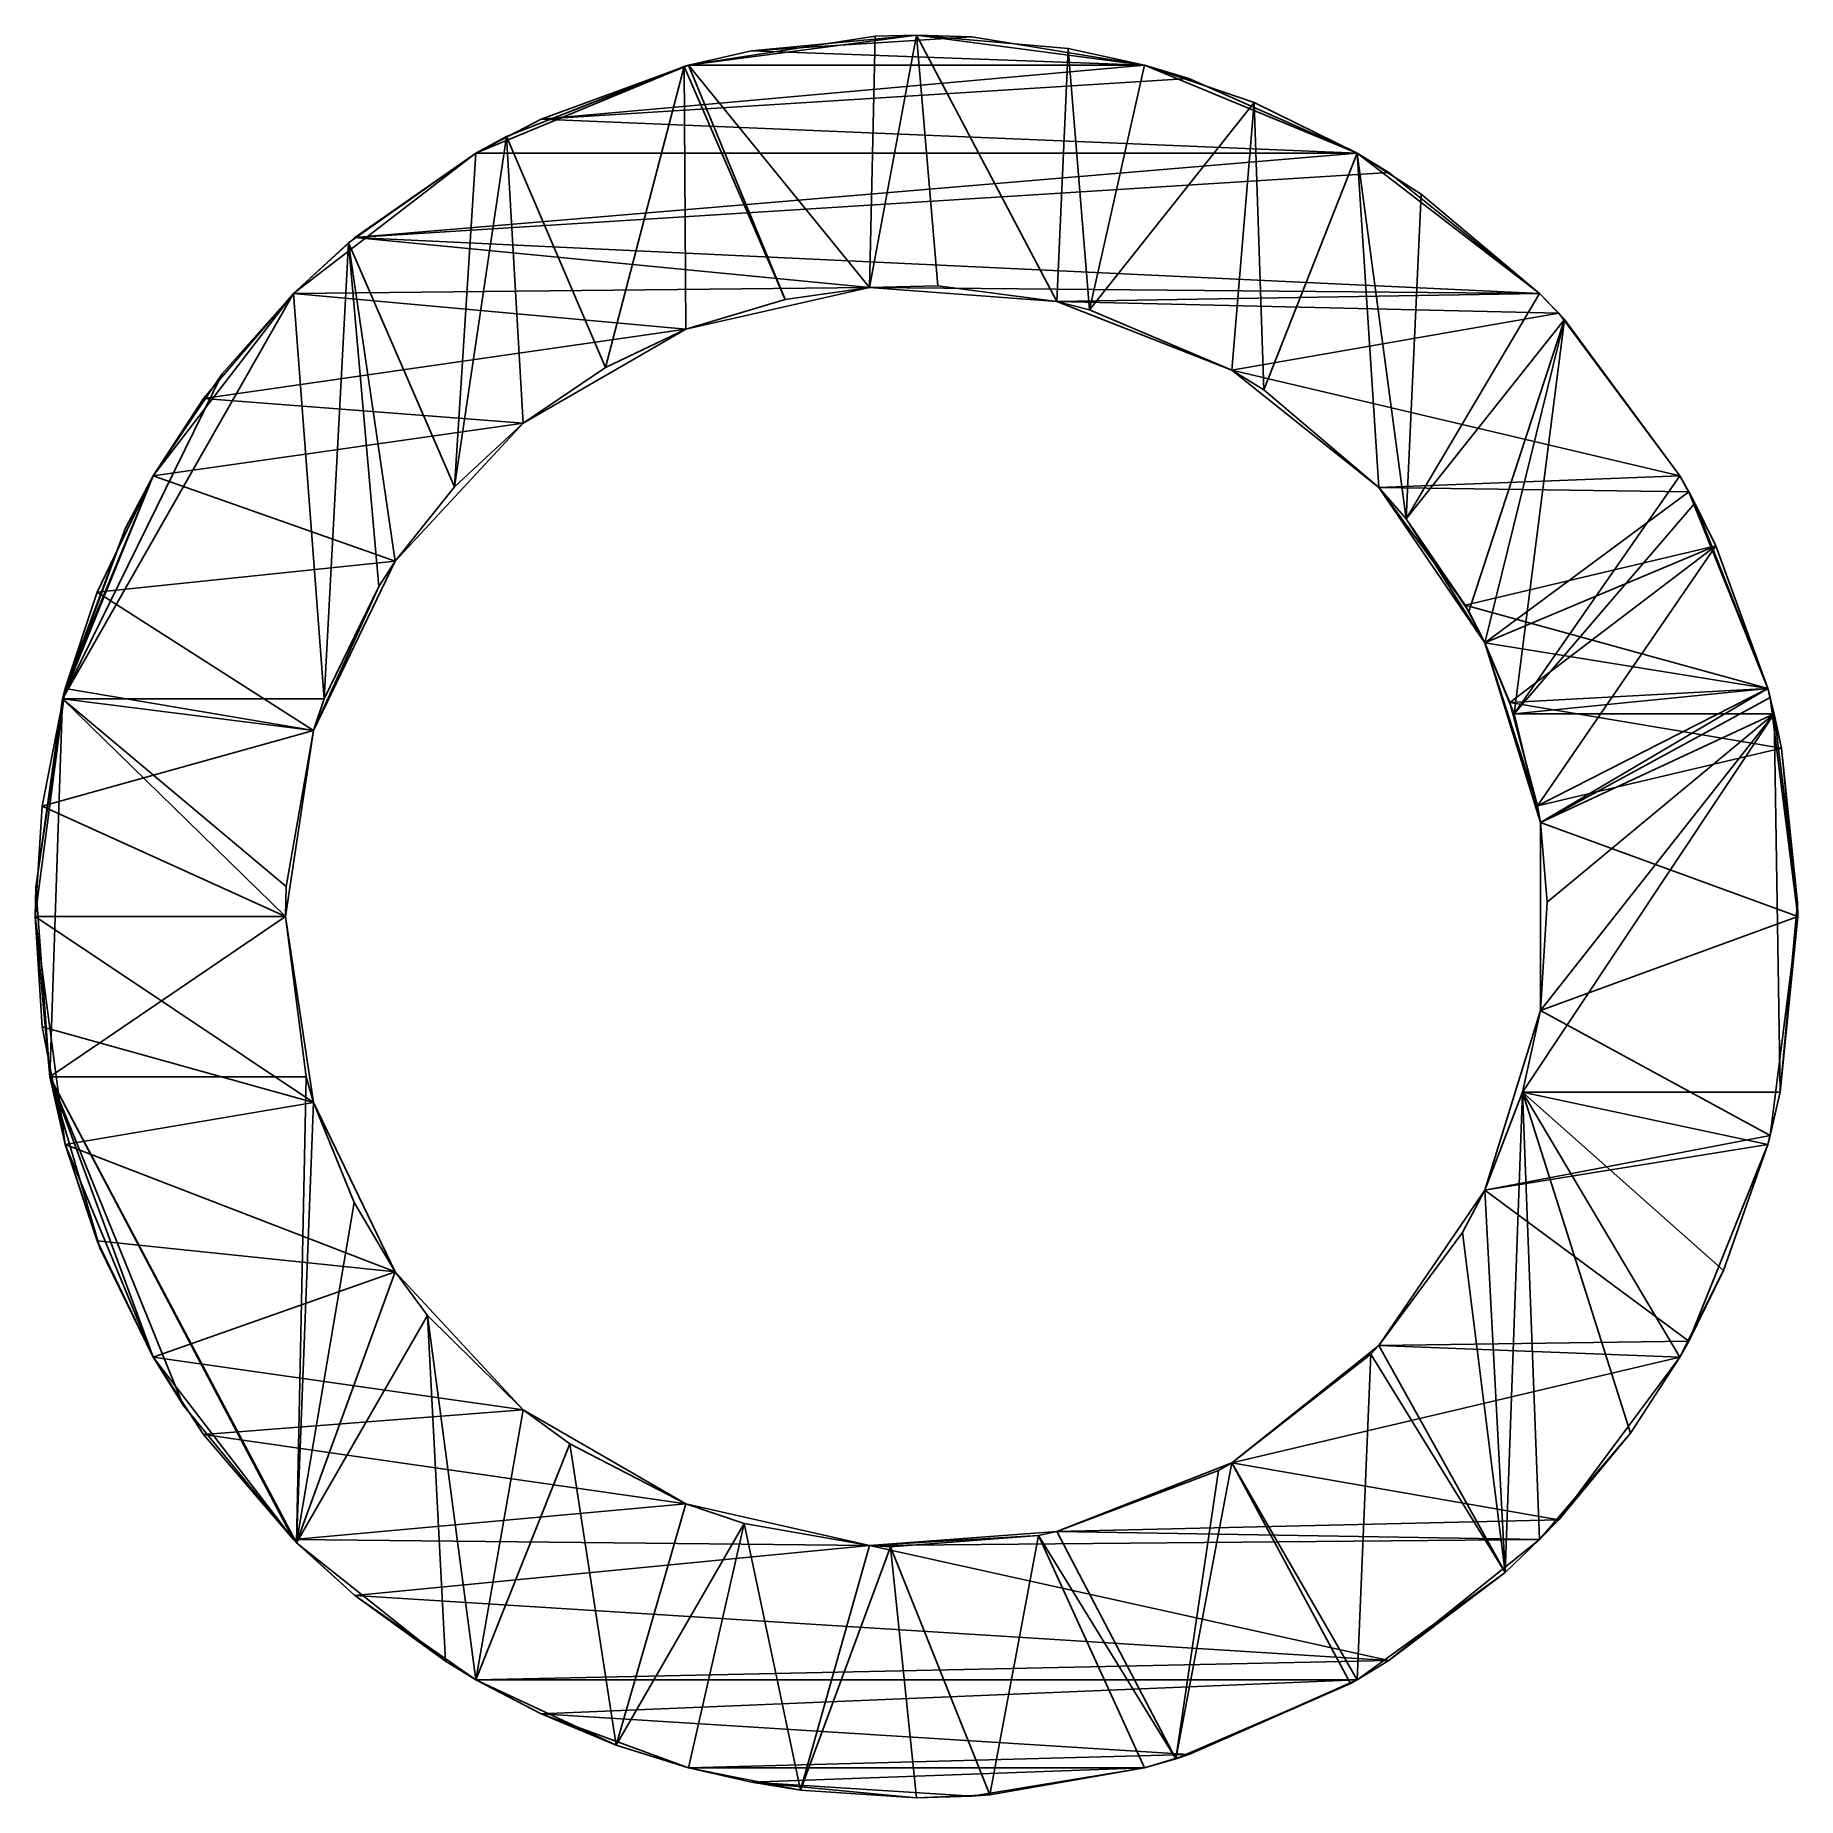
# Model space of a CAD drawing. Header units: metres. Extents: x -95 to 58, y -42 to 111.
import ezdxf

# ---------------------------------------------------------------- set-up
doc = ezdxf.new("R2010")
doc.units = ezdxf.units.M

msp = doc.modelspace()

# ---------------------------------------------------------------- linework, layer by layer
at = {"layer": '0main'}
for points in [[(-38.3543, 108.793, -80.4561), (-18.4475, 111.414, -80.4561), (-32.8598, 110.052, -80.4561)], [(-18.4475, 111.414, 70.6244), (-18.4475, 111.414, -80.4561), (-38.3543, 108.793, -80.4561)], [(-22.0562, 111.329, 70.6244), (-18.4475, 111.414, 70.6244), (-38.3543, 108.793, -80.4561)], [(-22.0562, 111.329, 70.6244), (-38.3543, 108.793, 70.6244), (-22.5626, 89.4122, 70.6244)], [(-38.3543, 108.793, 70.6244), (-22.0562, 111.329, 70.6244), (-38.3543, 108.793, -80.4561)], [(-18.4475, 111.414, -80.4561), (-13.6181, 111.262, -80.4561), (-32.8598, 110.052, -80.4561)], [(-13.6181, 111.262, -80.4561), (1.45929, 108.793, -80.4561), (-32.8598, 110.052, -80.4561)], [(-18.4475, 111.414, 70.6244), (-22.0562, 111.329, 70.6244), (-22.5626, 89.4122, 70.6244)], [(-16.5725, 89.5343, 70.6244), (-18.4475, 111.414, 70.6244), (-22.5626, 89.4122, 70.6244)], [(-6.19419, 88.1856, 70.6244), (-18.4475, 111.414, 70.6244), (-16.5725, 89.5343, 70.6244)], [(-5.2019, 110.265, 70.6244), (-18.4475, 111.414, 70.6244), (-6.19419, 88.1856, 70.6244)], [(-18.4475, 111.414, -80.4561), (1.45929, 108.793, -80.4561), (-13.6181, 111.262, -80.4561)], [(1.45929, 108.793, 70.6244), (1.45929, 108.793, -80.4561), (-18.4475, 111.414, -80.4561)], [(-5.2019, 110.265, 70.6244), (1.45929, 108.793, 70.6244), (-18.4475, 111.414, -80.4561)], [(-18.4475, 111.414, 70.6244), (-5.2019, 110.265, 70.6244), (-18.4475, 111.414, -80.4561)], [(-32.8598, 110.052, -80.4561), (1.45929, 108.793, -80.4561), (-38.3543, 108.793, -80.4561)], [(-3.35342, 87.4571, 70.6244), (-5.2019, 110.265, 70.6244), (-6.19419, 88.1856, 70.6244)], [(1.45929, 108.793, 70.6244), (-5.2019, 110.265, 70.6244), (-3.35342, 87.4571, 70.6244)], [(-56.9045, 101.11, 37.6244), (-38.3543, 108.793, -80.4561), (-51.1959, 104.094, -80.4561)], [(-54.2205, 102.589, 37.6244), (-38.3543, 108.793, -80.4561), (-56.9045, 101.11, 37.6244)], [(-38.7365, 108.69, 37.6244), (-38.3543, 108.793, -80.4561), (-54.2205, 102.589, 37.6244)], [(-38.7365, 108.69, 37.6244), (-54.2205, 102.589, 37.6244), (-45.5996, 82.4066, 37.6244)], [(1.45929, 108.793, -80.4561), (5.32021, 107.65, -80.4561), (-51.1959, 104.094, -80.4561)], [(-38.3543, 108.793, -80.4561), (1.45929, 108.793, -80.4561), (-51.1959, 104.094, -80.4561)], [(-38.5654, 85.7597, 37.6244), (-38.7365, 108.69, 37.6244), (-45.5996, 82.4066, 37.6244)], [(-29.9024, 88.3616, 70.6244), (-38.3543, 108.793, 70.6244), (-38.7365, 108.69, 70.6244)], [(-38.7365, 108.69, 70.6244), (-38.3543, 108.793, -80.4561), (-38.7365, 108.69, 37.6244)], [(-38.3543, 108.793, 70.6244), (-38.3543, 108.793, -80.4561), (-38.7365, 108.69, 70.6244)], [(-29.9024, 88.3616, 37.6244), (-38.7365, 108.69, 37.6244), (-38.5654, 85.7597, 37.6244)], [(-38.7365, 108.69, 70.6244), (-38.7365, 108.69, 37.6244), (-29.9024, 88.3616, 37.6244), (-29.9024, 88.3616, 70.6244)], [(-22.5626, 89.4122, 70.6244), (-38.3543, 108.793, 70.6244), (-29.9024, 88.3616, 70.6244)], [(11.0138, 105.548, 70.6244), (1.45929, 108.793, 70.6244), (-3.35342, 87.4571, 70.6244)], [(1.45929, 108.793, -80.4561), (20.0095, 101.11, -80.4561), (5.32021, 107.65, -80.4561)], [(20.0095, 101.11, 37.6244), (20.0095, 101.11, -80.4561), (1.45929, 108.793, -80.4561)], [(11.0138, 105.548, 37.6244), (20.0095, 101.11, 37.6244), (1.45929, 108.793, -80.4561)], [(11.0138, 105.548, 70.6244), (11.0138, 105.548, 37.6244), (1.45929, 108.793, -80.4561)], [(1.45929, 108.793, 70.6244), (11.0138, 105.548, 70.6244), (1.45929, 108.793, -80.4561)], [(5.32021, 107.65, -80.4561), (20.0095, 101.11, -80.4561), (-51.1959, 104.094, -80.4561)], [(11.0138, 105.548, 37.6244), (-3.35342, 87.4571, 37.6244), (9.08547, 82.1887, 37.6244)], [(-3.35342, 87.4571, 70.6244), (-3.35342, 87.4571, 37.6244), (11.0138, 105.548, 37.6244), (11.0138, 105.548, 70.6244)], [(11.8771, 80.4641, 37.6244), (11.0138, 105.548, 37.6244), (9.08547, 82.1887, 37.6244)], [(20.0095, 101.11, 37.6244), (11.0138, 105.548, 37.6244), (11.8771, 80.4641, 37.6244)], [(-56.9045, 101.11, 37.6244), (-51.1959, 104.094, -80.4561), (-56.9045, 101.11, -80.4561)], [(-51.1959, 104.094, -80.4561), (20.0095, 101.11, -80.4561), (-56.9045, 101.11, -80.4561)], [(-54.2205, 102.589, 37.6244), (-56.9045, 101.11, 37.6244), (-58.7729, 71.9986, 37.6244)], [(-52.7806, 77.5525, 37.6244), (-54.2205, 102.589, 37.6244), (-58.7729, 71.9986, 37.6244)], [(-45.5996, 82.4066, 37.6244), (-54.2205, 102.589, 37.6244), (-52.7806, 77.5525, 37.6244)], [(-72.8339, 88.8866, -80.4561), (-56.9045, 101.11, -80.4561), (-67.4744, 93.7635, -80.4561)], [(-56.9045, 101.11, 37.6244), (-56.9045, 101.11, -80.4561), (-72.8339, 88.8866, -80.4561)], [(-68.0297, 93.2997, 37.6244), (-56.9045, 101.11, 37.6244), (-72.8339, 88.8866, -80.4561)], [(-56.9045, 101.11, 37.6244), (-68.0297, 93.2997, 37.6244), (-58.7729, 71.9986, 37.6244)], [(20.0095, 101.11, -80.4561), (22.7651, 99.4408, -80.4561), (-67.4744, 93.7635, -80.4561)], [(-56.9045, 101.11, -80.4561), (20.0095, 101.11, -80.4561), (-67.4744, 93.7635, -80.4561)], [(21.9187, 71.9546, 37.6244), (20.0095, 101.11, 37.6244), (11.8771, 80.4641, 37.6244)], [(24.2988, 69.2135, 37.6244), (20.0095, 101.11, 37.6244), (21.9187, 71.9546, 37.6244)], [(25.5957, 97.5554, 37.6244), (20.0095, 101.11, 37.6244), (24.2988, 69.2135, 37.6244)], [(35.9389, 88.8866, 37.6244), (22.7651, 99.4408, -80.4561), (20.0095, 101.11, -80.4561)], [(25.5957, 97.5554, 37.6244), (35.9389, 88.8866, 37.6244), (20.0095, 101.11, -80.4561)], [(20.0095, 101.11, 37.6244), (25.5957, 97.5554, 37.6244), (20.0095, 101.11, -80.4561)], [(22.7651, 99.4408, -80.4561), (35.9389, 88.8866, -80.4561), (-67.4744, 93.7635, -80.4561)], [(35.9389, 88.8866, 37.6244), (35.9389, 88.8866, -80.4561), (22.7651, 99.4408, -80.4561)], [(35.9389, 88.8866, 37.6244), (25.5957, 97.5554, 37.6244), (24.2988, 69.2135, 37.6244)], [(-67.4744, 93.7635, -80.4561), (-22.5626, 89.4122, -80.4561), (-72.8339, 88.8866, -80.4561)], [(-68.0297, 93.2997, 70.6244), (-68.0297, 93.2997, 37.6244), (-72.8339, 88.8866, -80.4561)], [(-72.8339, 88.8866, 70.6244), (-68.0297, 93.2997, 70.6244), (-72.8339, 88.8866, -80.4561)], [(-68.0297, 93.2997, 70.6244), (-72.8339, 88.8866, 70.6244), (-70.1311, 53.5022, 70.6244)], [(-65.3723, 63.3156, 70.6244), (-68.0297, 93.2997, 70.6244), (-70.1311, 53.5022, 70.6244)], [(-58.7729, 71.9986, 37.6244), (-68.0297, 93.2997, 37.6244), (-68.0297, 93.2997, 70.6244), (-58.7729, 71.9986, 70.6244)], [(-63.9452, 65.52, 70.6244), (-68.0297, 93.2997, 70.6244), (-65.3723, 63.3156, 70.6244)], [(-58.7729, 71.9986, 70.6244), (-68.0297, 93.2997, 70.6244), (-63.9452, 65.52, 70.6244)], [(-67.4744, 93.7635, -80.4561), (35.9389, 88.8866, -80.4561), (-22.5626, 89.4122, -80.4561)], [(-22.5626, 89.4122, -80.4561), (-38.5654, 85.7597, -80.4561), (-72.8339, 88.8866, -80.4561)], [(-22.5626, 89.4122, 70.6244), (-29.9024, 88.3616, 37.6244), (-38.5654, 85.7597, -80.4561)], [(-22.5626, 89.4122, -80.4561), (-22.5626, 89.4122, 70.6244), (-38.5654, 85.7597, -80.4561)], [(-22.5626, 89.4122, 70.6244), (-29.9024, 88.3616, 70.6244), (-29.9024, 88.3616, 37.6244)], [(-16.5725, 89.5343, 70.6244), (-22.5626, 89.4122, 70.6244), (-22.5626, 89.4122, -80.4561)], [(-6.19419, 88.1856, 70.6244), (-16.5725, 89.5343, 70.6244), (-22.5626, 89.4122, -80.4561)], [(-6.19419, 88.1856, -80.4561), (-6.19419, 88.1856, 70.6244), (-22.5626, 89.4122, -80.4561)], [(-22.5626, 89.4122, -80.4561), (35.9389, 88.8866, -80.4561), (-6.19419, 88.1856, -80.4561)], [(-72.8339, 88.8866, 70.6244), (-79.0496, 81.8621, 70.6244), (-92.9773, 53.5022, 70.6244)], [(-70.1311, 53.5022, 70.6244), (-72.8339, 88.8866, 70.6244), (-92.9773, 53.5022, 70.6244)], [(-85.057, 72.9572, -80.4561), (-72.8339, 88.8866, -80.4561), (-80.6723, 79.7091, -80.4561)], [(-72.8339, 88.8866, 70.6244), (-72.8339, 88.8866, -80.4561), (-85.057, 72.9572, -80.4561)], [(-85.057, 72.9572, 70.6244), (-72.8339, 88.8866, 70.6244), (-85.057, 72.9572, -80.4561)], [(-79.0496, 81.8621, 70.6244), (-72.8339, 88.8866, 70.6244), (-85.057, 72.9572, 70.6244)], [(-72.8339, 88.8866, -80.4561), (-38.5654, 85.7597, -80.4561), (-80.6723, 79.7091, -80.4561)], [(-29.9024, 88.3616, 37.6244), (-38.5654, 85.7597, 37.6244), (-38.5654, 85.7597, -80.4561)], [(35.9389, 88.8866, -80.4561), (37.6204, 87.1514, -80.4561), (-6.19419, 88.1856, -80.4561)], [(-3.35342, 87.4571, 70.6244), (-6.19419, 88.1856, 70.6244), (-6.19419, 88.1856, -80.4561)], [(-3.35342, 87.4571, 37.6244), (-3.35342, 87.4571, 70.6244), (-6.19419, 88.1856, -80.4561)], [(9.08547, 82.1887, 37.6244), (-3.35342, 87.4571, 37.6244), (-6.19419, 88.1856, -80.4561)], [(9.08547, 82.1887, -80.4561), (9.08547, 82.1887, 37.6244), (-6.19419, 88.1856, -80.4561)], [(-6.19419, 88.1856, -80.4561), (37.6204, 87.1514, -80.4561), (9.08547, 82.1887, -80.4561)], [(38.1189, 86.6155, 37.6244), (35.9389, 88.8866, 37.6244), (24.2988, 69.2135, 37.6244)], [(35.9389, 88.8866, 37.6244), (38.1189, 86.6155, 37.6244), (37.6204, 87.1514, -80.4561)], [(35.9389, 88.8866, -80.4561), (35.9389, 88.8866, 37.6244), (37.6204, 87.1514, -80.4561)], [(37.6204, 87.1514, -80.4561), (48.162, 72.9572, -80.4561), (9.08547, 82.1887, -80.4561)], [(38.1189, 86.6155, 37.6244), (24.2988, 69.2135, 37.6244), (24.2988, 69.2135, 70.6244), (38.1189, 86.6155, 70.6244)], [(38.1189, 86.6155, 70.6244), (24.2988, 69.2135, 70.6244), (29.7589, 61.1161, 70.6244)], [(38.1189, 86.6155, 70.6244), (29.7589, 61.1161, 70.6244), (31.1652, 58.3924, 70.6244)], [(38.1189, 86.6155, 70.6244), (31.1652, 58.3924, 70.6244), (33.7026, 52.1814, 70.6244)], [(48.162, 72.9572, 70.6244), (38.1189, 86.6155, 70.6244), (33.7026, 52.1814, 70.6244)], [(37.6204, 87.1514, -80.4561), (38.1189, 86.6155, 37.6244), (48.162, 72.9572, -80.4561)], [(38.1189, 86.6155, 70.6244), (48.162, 72.9572, 70.6244), (48.162, 72.9572, -80.4561)], [(38.1189, 86.6155, 37.6244), (38.1189, 86.6155, 70.6244), (48.162, 72.9572, -80.4561)], [(-38.5654, 85.7597, -80.4561), (-52.7806, 77.5525, -80.4561), (-80.6723, 79.7091, -80.4561)], [(-38.5654, 85.7597, 37.6244), (-45.5996, 82.4066, 37.6244), (-52.7806, 77.5525, -80.4561)], [(-38.5654, 85.7597, -80.4561), (-38.5654, 85.7597, 37.6244), (-52.7806, 77.5525, -80.4561)], [(-79.0496, 81.8621, 70.6244), (-85.057, 72.9572, 70.6244), (-92.9773, 53.5022, 70.6244)], [(-45.5996, 82.4066, 37.6244), (-52.7806, 77.5525, 37.6244), (-52.7806, 77.5525, -80.4561)], [(11.8771, 80.4641, 37.6244), (9.08547, 82.1887, 37.6244), (9.08547, 82.1887, -80.4561)], [(21.9187, 71.9546, 37.6244), (11.8771, 80.4641, 37.6244), (9.08547, 82.1887, -80.4561)], [(21.9187, 71.9546, -80.4561), (21.9187, 71.9546, 37.6244), (9.08547, 82.1887, -80.4561)], [(9.08547, 82.1887, -80.4561), (48.162, 72.9572, -80.4561), (21.9187, 71.9546, -80.4561)], [(-80.6723, 79.7091, -80.4561), (-52.7806, 77.5525, -80.4561), (-85.057, 72.9572, -80.4561)], [(-52.7806, 77.5525, -80.4561), (-63.9452, 65.52, -80.4561), (-85.057, 72.9572, -80.4561)], [(-52.7806, 77.5525, 37.6244), (-58.7729, 71.9986, 37.6244), (-63.9452, 65.52, -80.4561)], [(-52.7806, 77.5525, -80.4561), (-52.7806, 77.5525, 37.6244), (-63.9452, 65.52, -80.4561)], [(-85.057, 72.9572, 70.6244), (-87.4854, 68.405, 70.6244), (-92.9773, 53.5022, 70.6244)], [(-92.7408, 54.407, 70.6244), (-85.057, 72.9572, -80.4561), (-89.9604, 62.8141, -80.4561)], [(-87.4854, 68.405, 70.6244), (-85.057, 72.9572, -80.4561), (-92.7408, 54.407, 70.6244)], [(-85.057, 72.9572, -80.4561), (-63.9452, 65.52, -80.4561), (-89.9604, 62.8141, -80.4561)], [(-85.057, 72.9572, 70.6244), (-85.057, 72.9572, -80.4561), (-87.4854, 68.405, 70.6244)], [(48.162, 72.9572, -80.4561), (48.9527, 71.5538, -80.4561), (21.9187, 71.9546, -80.4561)], [(49.4809, 70.5765, 70.6244), (48.162, 72.9572, 70.6244), (33.7026, 52.1814, 70.6244)], [(48.162, 72.9572, 70.6244), (49.4809, 70.5765, 70.6244), (48.9527, 71.5538, -80.4561)], [(48.162, 72.9572, -80.4561), (48.162, 72.9572, 70.6244), (48.9527, 71.5538, -80.4561)], [(-58.7729, 71.9986, 70.6244), (-63.9452, 65.52, 70.6244), (-63.9452, 65.52, -80.4561)], [(-58.7729, 71.9986, 37.6244), (-58.7729, 71.9986, 70.6244), (-63.9452, 65.52, -80.4561)], [(31.1652, 58.3924, -48.3596), (21.9187, 71.9546, -80.4561), (31.1652, 58.3924, -80.4561)], [(29.4423, 61.6816, -48.3596), (21.9187, 71.9546, -80.4561), (31.1652, 58.3924, -48.3596)], [(29.4423, 61.6816, 21.6404), (21.9187, 71.9546, -80.4561), (29.4423, 61.6816, -48.3596)], [(24.2988, 69.2135, 37.6244), (21.9187, 71.9546, -80.4561), (29.4423, 61.6816, 21.6404)], [(21.9187, 71.9546, 37.6244), (21.9187, 71.9546, -80.4561), (24.2988, 69.2135, 37.6244)], [(21.9187, 71.9546, -80.4561), (48.9527, 71.5538, -80.4561), (31.1652, 58.3924, -80.4561)], [(48.9527, 71.5538, -80.4561), (55.8457, 54.407, -80.4561), (31.1652, 58.3924, -80.4561)], [(48.9527, 71.5538, -80.4561), (49.4809, 70.5765, 70.6244), (51.3309, 66.8535, -48.3596)], [(48.9527, 71.5538, -80.4561), (51.3309, 66.8535, -48.3596), (55.8457, 54.407, -80.4561)], [(55.8457, 54.407, 70.6244), (49.4809, 70.5765, 70.6244), (33.7026, 52.1814, 70.6244)], [(49.4809, 70.5765, 70.6244), (51.3309, 66.8535, 21.6404), (51.3309, 66.8535, -48.3596)], [(49.4809, 70.5765, 70.6244), (55.8457, 54.407, 70.6244), (51.3309, 66.8535, 21.6404)], [(-87.4854, 68.405, 70.6244), (-92.7408, 54.407, 70.6244), (-92.9773, 53.5022, 70.6244)], [(24.2988, 69.2135, 70.6244), (24.2988, 69.2135, 37.6244), (29.4423, 61.6816, 21.6404)], [(24.2988, 69.2135, 70.6244), (29.4423, 61.6816, 21.6404), (31.1652, 58.3924, 21.6404)], [(31.1652, 58.3924, 70.6244), (24.2988, 69.2135, 70.6244), (31.1652, 58.3924, 21.6404)], [(29.7589, 61.1161, 70.6244), (24.2988, 69.2135, 70.6244), (31.1652, 58.3924, 70.6244)], [(51.3309, 66.8535, -48.3596), (29.4423, 61.6816, -48.3596), (31.1652, 58.3924, -48.3596)], [(29.4423, 61.6816, -48.3596), (51.3309, 66.8535, -48.3596), (51.3309, 66.8535, 21.6404), (29.4423, 61.6816, 21.6404)], [(51.3309, 66.8535, 21.6404), (55.8457, 54.407, 21.6404), (29.4423, 61.6816, 21.6404)], [(51.3309, 66.8535, -48.3596), (31.1652, 58.3924, -48.3596), (33.3512, 53.1859, -48.3596)], [(51.3309, 66.8535, -48.3596), (33.3512, 53.1859, -48.3596), (35.7661, 44.1513, -48.3596)], [(55.8457, 54.407, -48.3596), (51.3309, 66.8535, -48.3596), (35.7661, 44.1513, -48.3596)], [(51.3309, 66.8535, -48.3596), (55.8457, 54.407, -48.3596), (55.8457, 54.407, -80.4561)], [(51.3309, 66.8535, 21.6404), (55.8457, 54.407, 70.6244), (55.8457, 54.407, 21.6404)], [(-63.9452, 65.52, -80.4561), (-71.0671, 50.7312, -80.4561), (-89.9604, 62.8141, -80.4561)], [(-63.9452, 65.52, 70.6244), (-65.3723, 63.3156, 70.6244), (-71.0671, 50.7312, -80.4561)], [(-63.9452, 65.52, -80.4561), (-63.9452, 65.52, 70.6244), (-71.0671, 50.7312, -80.4561)], [(-65.3723, 63.3156, 70.6244), (-70.1311, 53.5022, 37.6244), (-71.0671, 50.7312, -80.4561)], [(-65.3723, 63.3156, 70.6244), (-70.1311, 53.5022, 70.6244), (-70.1311, 53.5022, 37.6244)], [(-92.7408, 54.407, 70.6244), (-89.9604, 62.8141, -80.4561), (-92.7408, 54.407, -80.4561)], [(-89.9604, 62.8141, -80.4561), (-71.0671, 50.7312, -80.4561), (-92.7408, 54.407, -80.4561)], [(29.4423, 61.6816, 21.6404), (55.8457, 54.407, 21.6404), (31.1652, 58.3924, 21.6404)], [(31.1652, 58.3924, -48.3596), (31.1652, 58.3924, -80.4561), (36.0034, 42.7073, -80.4561)], [(35.7661, 44.1513, -48.3596), (31.1652, 58.3924, -48.3596), (36.0034, 42.7073, -80.4561)], [(33.3512, 53.1859, -48.3596), (31.1652, 58.3924, -48.3596), (35.7661, 44.1513, -48.3596)], [(31.1652, 58.3924, 21.6404), (33.3512, 53.1859, 21.6404), (35.7661, 44.1513, 21.6404)], [(36.0034, 42.7073, 37.6244), (31.1652, 58.3924, 21.6404), (35.7661, 44.1513, 21.6404)], [(33.7026, 52.1814, 37.6244), (31.1652, 58.3924, 21.6404), (36.0034, 42.7073, 37.6244)], [(33.7026, 52.1814, 70.6244), (31.1652, 58.3924, 21.6404), (33.7026, 52.1814, 37.6244)], [(31.1652, 58.3924, 70.6244), (31.1652, 58.3924, 21.6404), (33.7026, 52.1814, 70.6244)], [(31.1652, 58.3924, -80.4561), (55.8457, 54.407, -80.4561), (36.0034, 42.7073, -80.4561)], [(31.1652, 58.3924, 21.6404), (55.8457, 54.407, 21.6404), (33.3512, 53.1859, 21.6404)], [(-95.3615, 34.5002, -80.4561), (-92.7408, 54.407, -80.4561), (-94.7551, 44.1401, -80.4561)], [(-95.3189, 37.0619, 37.6244), (-92.7408, 54.407, -80.4561), (-95.3615, 34.5002, -80.4561)], [(-92.9773, 53.5022, 37.6244), (-92.7408, 54.407, -80.4561), (-95.3189, 37.0619, 37.6244)], [(-92.7408, 54.407, -80.4561), (-71.0671, 50.7312, -80.4561), (-94.7551, 44.1401, -80.4561)], [(-92.7408, 54.407, 70.6244), (-92.7408, 54.407, -80.4561), (-92.9773, 53.5022, 37.6244)], [(-92.9773, 53.5022, 70.6244), (-92.7408, 54.407, 70.6244), (-92.9773, 53.5022, 37.6244)], [(55.8457, 54.407, 21.6404), (57.0524, 49.1809, 21.6404), (33.3512, 53.1859, 21.6404)], [(56.4066, 52.1814, 70.6244), (55.8457, 54.407, 70.6244), (33.7026, 52.1814, 70.6244)], [(57.0524, 49.1809, -48.3596), (55.8457, 54.407, -48.3596), (35.7661, 44.1513, -48.3596)], [(55.8457, 54.407, -80.4561), (56.0501, 53.6279, -80.4561), (36.0034, 42.7073, -80.4561)], [(55.8457, 54.407, -48.3596), (57.0524, 49.1809, -48.3596), (56.0501, 53.6279, -80.4561)], [(55.8457, 54.407, -80.4561), (55.8457, 54.407, -48.3596), (56.0501, 53.6279, -80.4561)], [(55.8457, 54.407, 70.6244), (56.4066, 52.1814, 70.6244), (56.4066, 52.1814, 37.6244)], [(55.8457, 54.407, 21.6404), (55.8457, 54.407, 70.6244), (56.4066, 52.1814, 37.6244)], [(55.8457, 54.407, 21.6404), (56.4066, 52.1814, 37.6244), (57.0524, 49.1809, 21.6404)], [(-92.9773, 53.5022, 37.6244), (-95.3189, 37.0619, 37.6244), (-94.077, 20.5022, 37.6244)], [(-73.5135, 34.5002, 37.6244), (-92.9773, 53.5022, 37.6244), (-94.077, 20.5022, 37.6244)], [(-70.1311, 53.5022, 37.6244), (-70.1311, 53.5022, 70.6244), (-92.9773, 53.5022, 70.6244), (-92.9773, 53.5022, 37.6244)], [(-73.451, 37.123, 37.6244), (-92.9773, 53.5022, 37.6244), (-73.5135, 34.5002, 37.6244)], [(-71.0671, 50.7312, 37.6244), (-92.9773, 53.5022, 37.6244), (-73.451, 37.123, 37.6244)], [(-70.1311, 53.5022, 37.6244), (-92.9773, 53.5022, 37.6244), (-71.0671, 50.7312, 37.6244)], [(-70.1311, 53.5022, 37.6244), (-71.0671, 50.7312, 37.6244), (-71.0671, 50.7312, -80.4561)], [(33.3512, 53.1859, 21.6404), (57.0524, 49.1809, 21.6404), (35.7661, 44.1513, 21.6404)], [(56.0501, 53.6279, -80.4561), (58.4665, 34.5002, -80.4561), (36.0034, 42.7073, -80.4561)], [(56.0501, 53.6279, -80.4561), (57.0524, 49.1809, -48.3596), (58.4665, 34.5002, -80.4561)], [(56.4066, 52.1814, 37.6244), (33.7026, 52.1814, 37.6244), (36.0034, 42.7073, 37.6244)], [(33.7026, 52.1814, 37.6244), (56.4066, 52.1814, 37.6244), (56.4066, 52.1814, 70.6244), (33.7026, 52.1814, 70.6244)], [(56.4066, 52.1814, 37.6244), (36.0034, 26.293, 37.6244), (34.4448, 19.1814, 37.6244)], [(56.9256, 19.1814, 37.6244), (56.4066, 52.1814, 37.6244), (34.4448, 19.1814, 37.6244)], [(56.4066, 52.1814, 37.6244), (36.6046, 35.7384, 37.6244), (36.0034, 26.293, 37.6244)], [(56.4066, 52.1814, 37.6244), (36.0034, 42.7073, 37.6244), (36.6046, 35.7384, 37.6244)], [(56.4066, 52.1814, 37.6244), (58.457, 35.7096, 37.6244), (57.0524, 49.1809, 21.6404)], [(58.457, 35.7096, 37.6244), (56.4066, 52.1814, 37.6244), (56.9256, 19.1814, 37.6244)], [(-71.0671, 50.7312, -80.4561), (-73.5135, 34.5002, -80.4561), (-94.7551, 44.1401, -80.4561)], [(-71.0671, 50.7312, 37.6244), (-73.451, 37.123, 37.6244), (-73.5135, 34.5002, -80.4561)], [(-71.0671, 50.7312, -80.4561), (-71.0671, 50.7312, 37.6244), (-73.5135, 34.5002, -80.4561)], [(57.0524, 49.1809, 21.6404), (57.0524, 49.1809, -48.3596), (35.7661, 44.1513, -48.3596), (35.7661, 44.1513, 21.6404)], [(57.0524, 49.1809, -48.3596), (58.457, 35.7096, 37.6244), (58.4665, 34.5002, -80.4561)], [(57.0524, 49.1809, 21.6404), (58.457, 35.7096, 37.6244), (57.0524, 49.1809, -48.3596)], [(-94.7551, 44.1401, -80.4561), (-73.5135, 34.5002, -80.4561), (-95.3615, 34.5002, -80.4561)], [(35.7661, 44.1513, 21.6404), (35.7661, 44.1513, -48.3596), (36.0034, 42.7073, -80.4561)], [(36.0034, 42.7073, 37.6244), (35.7661, 44.1513, 21.6404), (36.0034, 42.7073, -80.4561)], [(36.0034, 42.7073, 37.6244), (36.0034, 42.7073, -80.4561), (36.0034, 26.293, -80.4561)], [(36.6046, 35.7384, 37.6244), (36.0034, 42.7073, 37.6244), (36.0034, 26.293, -80.4561)], [(36.0034, 42.7073, -80.4561), (58.4665, 34.5002, -80.4561), (36.0034, 26.293, -80.4561)], [(-95.3615, 34.5002, 37.6244), (-95.3189, 37.0619, 37.6244), (-95.3615, 34.5002, -80.4561)], [(-94.077, 20.5022, 37.6244), (-95.3189, 37.0619, 37.6244), (-95.3615, 34.5002, 37.6244)], [(-73.451, 37.123, 37.6244), (-73.5135, 34.5002, 37.6244), (-73.5135, 34.5002, -80.4561)], [(36.0034, 26.293, 37.6244), (36.6046, 35.7384, 37.6244), (36.0034, 26.293, -80.4561)], [(58.4665, 34.5002, 37.6244), (58.457, 35.7096, 37.6244), (56.9256, 19.1814, 37.6244)], [(58.457, 35.7096, 37.6244), (58.4665, 34.5002, 37.6244), (58.4665, 34.5002, -80.4561)], [(-92.7408, 14.5934, -80.4561), (-95.3615, 34.5002, -80.4561), (-94.7551, 24.8603, -80.4561)], [(-95.3615, 34.5002, 37.6244), (-95.3615, 34.5002, -80.4561), (-92.7408, 14.5934, -80.4561)], [(-94.077, 20.5022, 37.6244), (-95.3615, 34.5002, 37.6244), (-92.7408, 14.5934, -80.4561)], [(-95.3615, 34.5002, -80.4561), (-71.0671, 18.2692, -80.4561), (-94.7551, 24.8603, -80.4561)], [(-73.5135, 34.5002, -80.4561), (-71.0671, 18.2692, -80.4561), (-95.3615, 34.5002, -80.4561)], [(-71.7046, 20.5022, 37.6244), (-73.5135, 34.5002, 37.6244), (-94.077, 20.5022, 37.6244)], [(-73.5135, 34.5002, 37.6244), (-71.7046, 20.5022, 37.6244), (-71.0671, 18.2692, -80.4561)], [(-73.5135, 34.5002, -80.4561), (-73.5135, 34.5002, 37.6244), (-71.0671, 18.2692, -80.4561)], [(58.4665, 34.5002, -80.4561), (56.0501, 15.3724, -80.4561), (36.0034, 26.293, -80.4561)], [(56.9256, 19.1814, 37.6244), (56.0501, 15.3724, -80.4561), (58.4665, 34.5002, -80.4561), (58.4665, 34.5002, 37.6244)], [(36.0034, 26.293, 37.6244), (36.0034, 26.293, -80.4561), (31.1652, 10.6079, -80.4561)], [(34.4448, 19.1814, 37.6244), (36.0034, 26.293, 37.6244), (31.1652, 10.6079, -80.4561)], [(36.0034, 26.293, -80.4561), (56.0501, 15.3724, -80.4561), (31.1652, 10.6079, -80.4561)], [(-94.7551, 24.8603, -80.4561), (-71.0671, 18.2692, -80.4561), (-92.7408, 14.5934, -80.4561)], [(-94.077, 20.5022, 70.6244), (-94.077, 20.5022, 37.6244), (-92.7408, 14.5934, -80.4561)], [(-92.7408, 14.5934, 70.6244), (-94.077, 20.5022, 70.6244), (-92.7408, 14.5934, -80.4561)], [(-89.7174, 5.58011, 70.6244), (-94.077, 20.5022, 70.6244), (-92.7408, 14.5934, 70.6244)], [(-85.057, -3.95683, 70.6244), (-94.077, 20.5022, 70.6244), (-89.7174, 5.58011, 70.6244)], [(-82.4462, -8.1605, 70.6244), (-94.077, 20.5022, 70.6244), (-85.057, -3.95683, 70.6244)], [(-72.8339, -19.8862, 70.6244), (-94.077, 20.5022, 70.6244), (-82.4462, -8.1605, 70.6244)], [(-72.5605, -20.1583, 70.6244), (-94.077, 20.5022, 70.6244), (-72.8339, -19.8862, 70.6244)], [(-71.7046, 20.5022, 70.6244), (-94.077, 20.5022, 70.6244), (-72.5605, -20.1583, 70.6244)], [(-94.077, 20.5022, 37.6244), (-94.077, 20.5022, 70.6244), (-71.7046, 20.5022, 70.6244), (-71.7046, 20.5022, 37.6244)], [(-71.0671, 18.2692, 70.6244), (-71.7046, 20.5022, 70.6244), (-72.5605, -20.1583, 70.6244)], [(-71.7046, 20.5022, 37.6244), (-71.0671, 18.2692, 70.6244), (-71.0671, 18.2692, -80.4561)], [(-71.7046, 20.5022, 70.6244), (-71.0671, 18.2692, 70.6244), (-71.7046, 20.5022, 37.6244)], [(34.4448, 19.1814, 70.6244), (34.4448, 19.1814, 37.6244), (31.1652, 10.6079, -80.4561)], [(31.1652, 10.6079, 70.6244), (34.4448, 19.1814, 70.6244), (31.1652, 10.6079, -80.4561)], [(34.4448, 19.1814, 70.6244), (31.1652, 10.6079, 70.6244), (32.9249, -22.7417, 70.6244)], [(35.9389, -19.8862, 70.6244), (34.4448, 19.1814, 70.6244), (32.9249, -22.7417, 70.6244)], [(43.8627, -10.5909, 70.6244), (34.4448, 19.1814, 70.6244), (35.9389, -19.8862, 70.6244)], [(48.162, -3.95683, 70.6244), (34.4448, 19.1814, 70.6244), (43.8627, -10.5909, 70.6244)], [(51.9852, 3.59718, 70.6244), (34.4448, 19.1814, 70.6244), (48.162, -3.95683, 70.6244)], [(55.8457, 14.5934, 70.6244), (34.4448, 19.1814, 70.6244), (51.9852, 3.59718, 70.6244)], [(56.9256, 19.1814, 70.6244), (34.4448, 19.1814, 70.6244), (55.8457, 14.5934, 70.6244)], [(56.9256, 19.1814, 70.6244), (56.9256, 19.1814, 37.6244), (34.4448, 19.1814, 37.6244), (34.4448, 19.1814, 70.6244)], [(56.9256, 19.1814, 37.6244), (55.8457, 14.5934, 70.6244), (56.0501, 15.3724, -80.4561)], [(56.9256, 19.1814, 70.6244), (55.8457, 14.5934, 70.6244), (56.9256, 19.1814, 37.6244)], [(-71.0671, 18.2692, -80.4561), (-63.9452, 3.4804, -80.4561), (-92.7408, 14.5934, -80.4561)], [(-67.5251, 9.52699, 70.6244), (-71.0671, 18.2692, 70.6244), (-72.5605, -20.1583, 70.6244)], [(-71.0671, 18.2692, 70.6244), (-67.5251, 9.52699, 70.6244), (-63.9452, 3.4804, -80.4561)], [(-71.0671, 18.2692, -80.4561), (-71.0671, 18.2692, 70.6244), (-63.9452, 3.4804, -80.4561)], [(-85.057, -3.95683, -80.4561), (-92.7408, 14.5934, -80.4561), (-89.9604, 6.18625, -80.4561)], [(-92.7408, 14.5934, 70.6244), (-92.7408, 14.5934, -80.4561), (-85.057, -3.95683, -80.4561)], [(-85.057, -3.95683, 70.6244), (-92.7408, 14.5934, 70.6244), (-85.057, -3.95683, -80.4561)], [(-89.7174, 5.58011, 70.6244), (-92.7408, 14.5934, 70.6244), (-85.057, -3.95683, 70.6244)], [(-92.7408, 14.5934, -80.4561), (-63.9452, 3.4804, -80.4561), (-89.9604, 6.18625, -80.4561)], [(56.0501, 15.3724, -80.4561), (55.8457, 14.5934, -80.4561), (31.1652, 10.6079, -80.4561)], [(55.8457, 14.5934, -80.4561), (48.9527, -2.55342, -80.4561), (31.1652, 10.6079, -80.4561)], [(55.8457, 14.5934, 70.6244), (51.9852, 3.59718, 70.6244), (48.9527, -2.55342, -80.4561)], [(55.8457, 14.5934, -80.4561), (55.8457, 14.5934, 70.6244), (48.9527, -2.55342, -80.4561)], [(56.0501, 15.3724, -80.4561), (55.8457, 14.5934, 70.6244), (55.8457, 14.5934, -80.4561)], [(-63.9452, 3.4804, 70.6244), (-67.5251, 9.52699, 70.6244), (-72.5605, -20.1583, 70.6244)], [(-67.5251, 9.52699, 70.6244), (-63.9452, 3.4804, 70.6244), (-63.9452, 3.4804, -80.4561)], [(21.9187, -2.95421, 70.6244), (31.1652, 10.6079, -80.4561), (21.9187, -2.95421, -80.4561)], [(29.2183, 6.92792, 70.6244), (31.1652, 10.6079, -80.4561), (21.9187, -2.95421, 70.6244)], [(31.1652, 10.6079, -80.4561), (48.9527, -2.55342, -80.4561), (21.9187, -2.95421, -80.4561)], [(31.1652, 10.6079, 70.6244), (31.1652, 10.6079, -80.4561), (29.2183, 6.92792, 70.6244)], [(32.9249, -22.7417, 70.6244), (31.1652, 10.6079, 70.6244), (29.2183, 6.92792, 70.6244)], [(-89.9604, 6.18625, -80.4561), (-63.9452, 3.4804, -80.4561), (-85.057, -3.95683, -80.4561)], [(32.9249, -22.7417, 70.6244), (29.2183, 6.92792, 70.6244), (21.9187, -2.95421, 70.6244)], [(-63.9452, 3.4804, -80.4561), (-52.7806, -8.55215, -80.4561), (-85.057, -3.95683, -80.4561)], [(-61.1132, -0.31228, 70.6244), (-63.9452, 3.4804, 70.6244), (-72.5605, -20.1583, 70.6244)], [(-63.9452, 3.4804, 70.6244), (-61.1132, -0.31228, 37.6244), (-52.7806, -8.55215, -80.4561)], [(-63.9452, 3.4804, 70.6244), (-61.1132, -0.31228, 70.6244), (-61.1132, -0.31228, 37.6244)], [(-63.9452, 3.4804, -80.4561), (-63.9452, 3.4804, 70.6244), (-52.7806, -8.55215, -80.4561)], [(51.9852, 3.59718, 70.6244), (48.162, -3.95683, 70.6244), (48.9527, -2.55342, -80.4561)], [(-61.1132, -0.31228, 37.6244), (-61.1132, -0.31228, 70.6244), (-72.5605, -20.1583, 70.6244), (-72.5605, -20.1583, 37.6244)], [(-59.5631, -30.5019, 37.6244), (-61.1132, -0.31228, 37.6244), (-72.5605, -20.1583, 37.6244)], [(-61.1132, -0.31228, 37.6244), (-52.7806, -8.55215, 37.6244), (-52.7806, -8.55215, -80.4561)], [(-56.9045, -32.1093, 37.6244), (-61.1132, -0.31228, 37.6244), (-59.5631, -30.5019, 37.6244)], [(-52.7806, -8.55215, 37.6244), (-61.1132, -0.31228, 37.6244), (-56.9045, -32.1093, 37.6244)], [(9.08547, -13.1884, 37.6244), (21.9187, -2.95421, -80.4561), (9.08547, -13.1884, -80.4561)], [(21.2022, -3.71193, 37.6244), (21.9187, -2.95421, -80.4561), (9.08547, -13.1884, 37.6244)], [(21.9187, -2.95421, -80.4561), (48.162, -3.95683, -80.4561), (9.08547, -13.1884, -80.4561)], [(21.9187, -2.95421, 70.6244), (21.9187, -2.95421, -80.4561), (21.2022, -3.71193, 37.6244)], [(21.2022, -3.71193, 70.6244), (21.9187, -2.95421, 70.6244), (21.2022, -3.71193, 37.6244)], [(32.9249, -22.7417, 70.6244), (21.9187, -2.95421, 70.6244), (21.2022, -3.71193, 70.6244)], [(48.9527, -2.55342, -80.4561), (48.162, -3.95683, -80.4561), (21.9187, -2.95421, -80.4561)], [(48.9527, -2.55342, -80.4561), (48.162, -3.95683, 70.6244), (48.162, -3.95683, -80.4561)], [(-72.8339, -19.8862, -80.4561), (-85.057, -3.95683, -80.4561), (-80.6723, -10.7087, -80.4561)], [(-85.057, -3.95683, 70.6244), (-85.057, -3.95683, -80.4561), (-72.8339, -19.8862, -80.4561)], [(-82.4462, -8.1605, 70.6244), (-85.057, -3.95683, 70.6244), (-72.8339, -19.8862, -80.4561)], [(-85.057, -3.95683, -80.4561), (-52.7806, -8.55215, -80.4561), (-80.6723, -10.7087, -80.4561)], [(21.2022, -3.71193, 37.6244), (9.08547, -13.1884, 37.6244), (20.0095, -32.1093, 37.6244)], [(48.162, -3.95683, -80.4561), (37.6204, -18.1511, -80.4561), (9.08547, -13.1884, -80.4561)], [(32.9249, -22.7417, 37.6244), (21.2022, -3.71193, 37.6244), (20.0095, -32.1093, 37.6244)], [(32.9249, -22.7417, 70.6244), (21.2022, -3.71193, 70.6244), (21.2022, -3.71193, 37.6244), (32.9249, -22.7417, 37.6244)], [(48.162, -3.95683, 70.6244), (43.8627, -10.5909, 70.6244), (37.6204, -18.1511, -80.4561)], [(48.162, -3.95683, -80.4561), (48.162, -3.95683, 70.6244), (37.6204, -18.1511, -80.4561)], [(-72.8339, -19.8862, 70.6244), (-82.4462, -8.1605, 70.6244), (-72.8339, -19.8862, -80.4561)], [(-52.7806, -8.55215, -80.4561), (-38.5654, -16.7593, -80.4561), (-80.6723, -10.7087, -80.4561)], [(-48.6969, -11.5133, 37.6244), (-52.7806, -8.55215, 37.6244), (-56.9045, -32.1093, 37.6244)], [(-52.7806, -8.55215, 37.6244), (-38.5654, -16.7593, -80.4561), (-52.7806, -8.55215, -80.4561)], [(-48.6969, -11.5133, 37.6244), (-38.5654, -16.7593, -80.4561), (-52.7806, -8.55215, 37.6244)], [(-80.6723, -10.7087, -80.4561), (-38.5654, -16.7593, -80.4561), (-72.8339, -19.8862, -80.4561)], [(43.8627, -10.5909, 70.6244), (35.9389, -19.8862, 70.6244), (37.6204, -18.1511, -80.4561)], [(-44.6481, -37.8137, 37.6244), (-48.6969, -11.5133, 37.6244), (-56.9045, -32.1093, 37.6244)], [(-38.5654, -16.7593, 37.6244), (-38.5654, -16.7593, -80.4561), (-48.6969, -11.5133, 37.6244)], [(-38.5654, -16.7593, 37.6244), (-48.6969, -11.5133, 37.6244), (-44.6481, -37.8137, 37.6244)], [(-6.19419, -19.1852, 37.6244), (9.08547, -13.1884, -80.4561), (-6.19419, -19.1852, -80.4561)], [(7.9091, -13.8485, 37.6244), (9.08547, -13.1884, -80.4561), (-6.19419, -19.1852, 37.6244)], [(9.08547, -13.1884, -80.4561), (37.6204, -18.1511, -80.4561), (-6.19419, -19.1852, -80.4561)], [(9.08547, -13.1884, 37.6244), (7.9091, -13.8485, 37.6244), (4.18645, -39.0081, 37.6244)], [(19.439, -32.4354, 37.6244), (9.08547, -13.1884, 37.6244), (4.18645, -39.0081, 37.6244)], [(9.08547, -13.1884, 37.6244), (9.08547, -13.1884, -80.4561), (7.9091, -13.8485, 37.6244)], [(20.0095, -32.1093, 37.6244), (9.08547, -13.1884, 37.6244), (19.439, -32.4354, 37.6244)], [(7.9091, -13.8485, 37.6244), (-6.19419, -19.1852, 37.6244), (4.18645, -39.0081, 37.6244)], [(-38.5654, -16.7593, -80.4561), (-22.5626, -20.4118, -80.4561), (-72.8339, -19.8862, -80.4561)], [(-33.4911, -18.4711, 37.6244), (-38.5654, -16.7593, 37.6244), (-44.6481, -37.8137, 37.6244)], [(-38.5654, -16.7593, 37.6244), (-22.5626, -20.4118, -80.4561), (-38.5654, -16.7593, -80.4561)], [(-33.4911, -18.4711, 37.6244), (-22.5626, -20.4118, -80.4561), (-38.5654, -16.7593, 37.6244)], [(37.6204, -18.1511, -80.4561), (35.9389, -19.8862, -80.4561), (-6.19419, -19.1852, -80.4561)], [(37.6204, -18.1511, -80.4561), (35.9389, -19.8862, 70.6244), (35.9389, -19.8862, -80.4561)], [(-72.5605, -20.1583, 37.6244), (-72.8339, -19.8862, 70.6244), (-72.8339, -19.8862, -80.4561)], [(-72.5605, -20.1583, 70.6244), (-72.8339, -19.8862, 70.6244), (-72.5605, -20.1583, 37.6244)], [(-67.4744, -24.7631, -80.4561), (-72.5605, -20.1583, 37.6244), (-72.8339, -19.8862, -80.4561)], [(-72.8339, -19.8862, -80.4561), (-22.5626, -20.4118, -80.4561), (-67.4744, -24.7631, -80.4561)], [(-44.6481, -37.8137, 70.6244), (-33.4911, -18.4711, 70.6244), (-33.4911, -18.4711, 37.6244), (-44.6481, -37.8137, 37.6244)], [(-33.4911, -18.4711, 70.6244), (-44.6481, -37.8137, 70.6244), (-38.3543, -39.7931, 70.6244)], [(-28.5837, -41.743, 70.6244), (-33.4911, -18.4711, 70.6244), (-38.3543, -39.7931, 70.6244)], [(-22.5626, -20.4118, 70.6244), (-22.5626, -20.4118, -80.4561), (-33.4911, -18.4711, 37.6244)], [(-33.4911, -18.4711, 70.6244), (-22.5626, -20.4118, 70.6244), (-33.4911, -18.4711, 37.6244)], [(-22.5626, -20.4118, 70.6244), (-33.4911, -18.4711, 70.6244), (-28.5837, -41.743, 70.6244)], [(-6.19419, -19.1852, 37.6244), (-6.19419, -19.1852, -80.4561), (-22.5626, -20.4118, -80.4561)], [(-7.81301, -19.5292, 37.6244), (-6.19419, -19.1852, 37.6244), (-22.5626, -20.4118, -80.4561)], [(-6.19419, -19.1852, -80.4561), (35.9389, -19.8862, -80.4561), (-22.5626, -20.4118, -80.4561)], [(-22.5626, -20.4118, 70.6244), (-7.81301, -19.5292, 37.6244), (-22.5626, -20.4118, -80.4561)], [(-20.7147, -20.5191, 70.6244), (-7.81301, -19.5292, 37.6244), (-22.5626, -20.4118, 70.6244)], [(35.9389, -19.8862, -80.4561), (22.7651, -30.4405, -80.4561), (-22.5626, -20.4118, -80.4561)], [(-7.81301, -19.5292, 70.6244), (-7.81301, -19.5292, 37.6244), (-20.7147, -20.5191, 70.6244)], [(-7.81301, -19.5292, 70.6244), (-20.7147, -20.5191, 70.6244), (-12.0508, -42.1474, 70.6244)], [(1.45929, -39.7931, 70.6244), (-7.81301, -19.5292, 70.6244), (-12.0508, -42.1474, 70.6244)], [(4.18645, -39.0081, 37.6244), (-6.19419, -19.1852, 37.6244), (-7.81301, -19.5292, 37.6244)], [(4.18645, -39.0081, 70.6244), (-7.81301, -19.5292, 70.6244), (1.45929, -39.7931, 70.6244)], [(-7.81301, -19.5292, 37.6244), (-7.81301, -19.5292, 70.6244), (4.18645, -39.0081, 70.6244), (4.18645, -39.0081, 37.6244)], [(35.9389, -19.8862, 70.6244), (32.9249, -22.7417, 37.6244), (22.7651, -30.4405, -80.4561)], [(35.9389, -19.8862, -80.4561), (35.9389, -19.8862, 70.6244), (22.7651, -30.4405, -80.4561)], [(35.9389, -19.8862, 70.6244), (32.9249, -22.7417, 70.6244), (32.9249, -22.7417, 37.6244)], [(-59.5631, -30.5019, 37.6244), (-72.5605, -20.1583, 37.6244), (-67.4744, -24.7631, -80.4561)], [(-22.5626, -20.4118, -80.4561), (22.7651, -30.4405, -80.4561), (-67.4744, -24.7631, -80.4561)], [(-20.7147, -20.5191, 70.6244), (-22.5626, -20.4118, 70.6244), (-28.5837, -41.743, 70.6244)], [(-18.4475, -42.4138, 70.6244), (-20.7147, -20.5191, 70.6244), (-28.5837, -41.743, 70.6244)], [(-12.0508, -42.1474, 70.6244), (-20.7147, -20.5191, 70.6244), (-18.4475, -42.4138, 70.6244)], [(32.9249, -22.7417, 37.6244), (20.0095, -32.1093, 37.6244), (22.7651, -30.4405, -80.4561)], [(-56.9045, -32.1093, 37.6244), (-59.5631, -30.5019, 37.6244), (-67.4744, -24.7631, -80.4561)], [(-56.9045, -32.1093, -80.4561), (-56.9045, -32.1093, 37.6244), (-67.4744, -24.7631, -80.4561)], [(-67.4744, -24.7631, -80.4561), (22.7651, -30.4405, -80.4561), (-56.9045, -32.1093, -80.4561)], [(22.7651, -30.4405, -80.4561), (20.0095, -32.1093, -80.4561), (-56.9045, -32.1093, -80.4561)], [(22.7651, -30.4405, -80.4561), (20.0095, -32.1093, 37.6244), (20.0095, -32.1093, -80.4561)], [(-51.1959, -35.0937, -80.4561), (-56.9045, -32.1093, 37.6244), (-56.9045, -32.1093, -80.4561)], [(-44.6481, -37.8137, 37.6244), (-56.9045, -32.1093, 37.6244), (-51.1959, -35.0937, -80.4561)], [(-56.9045, -32.1093, -80.4561), (20.0095, -32.1093, -80.4561), (-51.1959, -35.0937, -80.4561)], [(20.0095, -32.1093, -80.4561), (5.32021, -38.6494, -80.4561), (-51.1959, -35.0937, -80.4561)], [(20.0095, -32.1093, 37.6244), (19.439, -32.4354, 37.6244), (5.32021, -38.6494, -80.4561)], [(20.0095, -32.1093, -80.4561), (20.0095, -32.1093, 37.6244), (5.32021, -38.6494, -80.4561)], [(19.439, -32.4354, 37.6244), (4.18645, -39.0081, 37.6244), (5.32021, -38.6494, -80.4561)], [(-38.3543, -39.7931, 70.6244), (-44.6481, -37.8137, 37.6244), (-51.1959, -35.0937, -80.4561)], [(-38.3543, -39.7931, -80.4561), (-38.3543, -39.7931, 70.6244), (-51.1959, -35.0937, -80.4561)], [(-51.1959, -35.0937, -80.4561), (5.32021, -38.6494, -80.4561), (-38.3543, -39.7931, -80.4561)], [(-38.3543, -39.7931, 70.6244), (-44.6481, -37.8137, 70.6244), (-44.6481, -37.8137, 37.6244)], [(5.32021, -38.6494, -80.4561), (1.45929, -39.7931, -80.4561), (-38.3543, -39.7931, -80.4561)], [(-32.8598, -41.0515, -80.4561), (-38.3543, -39.7931, 70.6244), (-38.3543, -39.7931, -80.4561)], [(-28.5837, -41.743, 70.6244), (-38.3543, -39.7931, 70.6244), (-32.8598, -41.0515, -80.4561)], [(-38.3543, -39.7931, -80.4561), (1.45929, -39.7931, -80.4561), (-32.8598, -41.0515, -80.4561)], [(1.45929, -39.7931, -80.4561), (-13.6181, -42.2621, -80.4561), (-32.8598, -41.0515, -80.4561)], [(1.45929, -39.7931, -80.4561), (-12.0508, -42.1474, 70.6244), (-13.6181, -42.2621, -80.4561)], [(1.45929, -39.7931, 70.6244), (-12.0508, -42.1474, 70.6244), (1.45929, -39.7931, -80.4561)], [(5.32021, -38.6494, -80.4561), (4.18645, -39.0081, 37.6244), (1.45929, -39.7931, -80.4561)], [(4.18645, -39.0081, 70.6244), (1.45929, -39.7931, 70.6244), (1.45929, -39.7931, -80.4561)], [(4.18645, -39.0081, 37.6244), (4.18645, -39.0081, 70.6244), (1.45929, -39.7931, -80.4561)], [(-18.4475, -42.4138, 70.6244), (-28.5837, -41.743, 70.6244), (-32.8598, -41.0515, -80.4561)], [(-18.4475, -42.4138, -80.4561), (-18.4475, -42.4138, 70.6244), (-32.8598, -41.0515, -80.4561)], [(-32.8598, -41.0515, -80.4561), (-13.6181, -42.2621, -80.4561), (-18.4475, -42.4138, -80.4561)], [(-12.0508, -42.1474, 70.6244), (-18.4475, -42.4138, 70.6244), (-13.6181, -42.2621, -80.4561)], [(-13.6181, -42.2621, -80.4561), (-18.4475, -42.4138, 70.6244), (-18.4475, -42.4138, -80.4561)]]:
    msp.add_3dface(points, dxfattribs=at)

doc.saveas('drawing.dxf')
